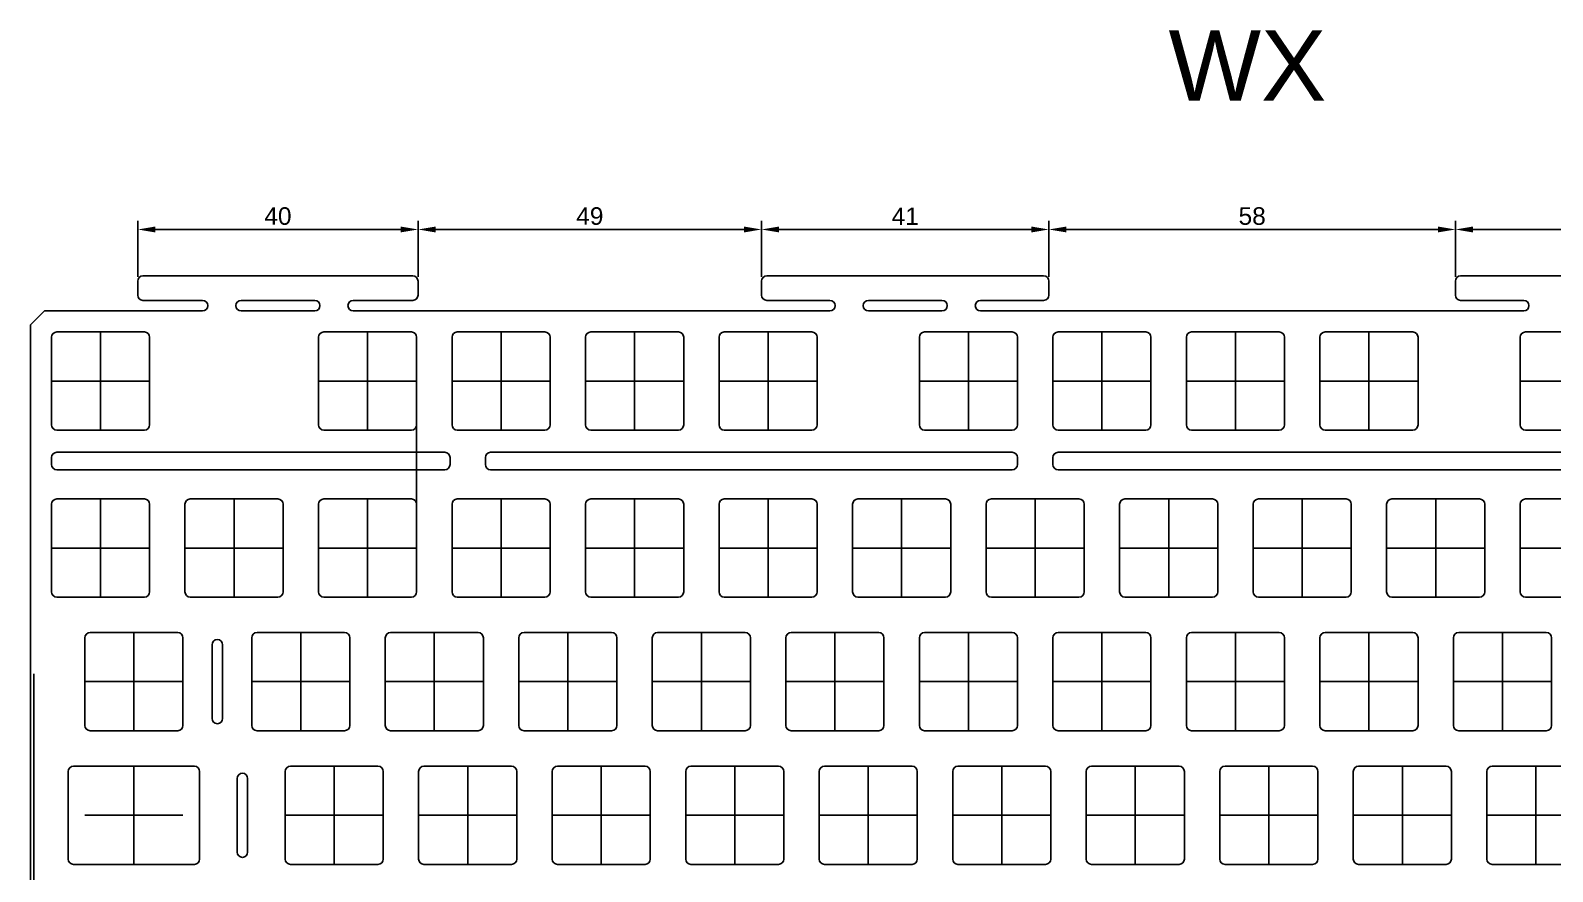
# Model space of a CAD drawing. Header units: millimetres. Extents: x 474 to 1639, y -476 to 312.
# Drawn here: x 1290 to 1507.2, y -69.9 to 50 of the extents above; entities that cross this region are included whole.
import ezdxf

# ---------------------------------------------------------------- set-up
doc = ezdxf.new("R2010")
doc.units = ezdxf.units.MM
doc.styles.get("Standard").update_dxf_attribs({"font": 'arial.ttf'})
doc.dimstyles.new('ISO-25', dxfattribs={"dimtxt": 2.5, "dimasz": 2.5, "dimexe": 1.25, "dimexo": 0.625, "dimtad": 1, "dimtxsty": 'Standard', "dimcen": 2.5, "dimadec": 0, "dimazin": 0, "dimtfac": 1, "dimtmove": 0, "dimatfit": 3, "dimfxl": 1, "dimarcsym": 0})

# ---------------------------------------------------------------- blocks, each defined once
blk = doc.blocks.new('*D72')
at = {"color": 0, "lineweight": -2, "transparency": 16777216}
for p, q in [((1305.31, 14.87), (1305.31, 22.86)), ((1345.31, 14.87), (1345.31, 22.86)), ((1307.81, 21.61), (1342.81, 21.61))]:
    blk.add_line(p, q, dxfattribs=at)
at = {"color": 0, "transparency": 16777216}
for points in [[(1307.81, 22.03), (1307.81, 21.19), (1305.31, 21.61)], [(1342.81, 22.03), (1342.81, 21.19), (1345.31, 21.61)]]:
    blk.add_solid(points, dxfattribs=at)
at = {"layer": 'Defpoints', "color": 0, "transparency": 16777216}
for p in [(1345.31, 21.61), (1305.31, 14.25), (1345.31, 14.25)]:
    blk.add_point(p, dxfattribs=at)
at = {"color": 0, "transparency": 16777216, "insert": (1325.31, 23.51), "char_height": 2.5, "attachment_point": 5}
blk.add_mtext('40', dxfattribs=at)
blk = doc.blocks.new('*D73')
at = {"color": 0, "lineweight": -2, "transparency": 16777216}
for p, q in [((1345.31, 14.88), (1345.31, 22.86)), ((1394.31, 14.88), (1394.31, 22.86)), ((1347.81, 21.61), (1391.81, 21.61))]:
    blk.add_line(p, q, dxfattribs=at)
at = {"color": 0, "transparency": 16777216}
for points in [[(1347.81, 22.03), (1347.81, 21.19), (1345.31, 21.61)], [(1391.81, 22.03), (1391.81, 21.19), (1394.31, 21.61)]]:
    blk.add_solid(points, dxfattribs=at)
at = {"layer": 'Defpoints', "color": 0, "transparency": 16777216}
for p in [(1394.31, 21.61), (1345.31, 14.25), (1394.31, 14.25)]:
    blk.add_point(p, dxfattribs=at)
at = {"color": 0, "transparency": 16777216, "insert": (1369.81, 23.51), "char_height": 2.5, "attachment_point": 5}
blk.add_mtext('49', dxfattribs=at)
blk = doc.blocks.new('*D74')
at = {"color": 0, "lineweight": -2, "transparency": 16777216}
for p, q in [((1394.31, 14.87), (1394.31, 22.86)), ((1435.31, 14.87), (1435.31, 22.86)), ((1396.81, 21.61), (1432.81, 21.61))]:
    blk.add_line(p, q, dxfattribs=at)
at = {"color": 0, "transparency": 16777216}
for points in [[(1396.81, 22.03), (1396.81, 21.19), (1394.31, 21.61)], [(1432.81, 22.03), (1432.81, 21.19), (1435.31, 21.61)]]:
    blk.add_solid(points, dxfattribs=at)
at = {"layer": 'Defpoints', "color": 0, "transparency": 16777216}
for p in [(1435.31, 21.61), (1394.31, 14.25), (1435.31, 14.25)]:
    blk.add_point(p, dxfattribs=at)
at = {"color": 0, "transparency": 16777216, "insert": (1414.81, 23.49), "char_height": 2.5, "attachment_point": 5}
blk.add_mtext('41', dxfattribs=at)
blk = doc.blocks.new('*D75')
at = {"color": 0, "lineweight": -2, "transparency": 16777216}
for p, q in [((1435.31, 14.87), (1435.31, 22.86)), ((1493.31, 14.87), (1493.31, 22.86)), ((1437.81, 21.61), (1490.81, 21.61))]:
    blk.add_line(p, q, dxfattribs=at)
at = {"color": 0, "transparency": 16777216}
for points in [[(1437.81, 22.03), (1437.81, 21.19), (1435.31, 21.61)], [(1490.81, 22.03), (1490.81, 21.19), (1493.31, 21.61)]]:
    blk.add_solid(points, dxfattribs=at)
at = {"layer": 'Defpoints', "color": 0, "transparency": 16777216}
for p in [(1493.31, 21.61), (1435.31, 14.25), (1493.31, 14.25)]:
    blk.add_point(p, dxfattribs=at)
at = {"color": 0, "transparency": 16777216, "insert": (1464.31, 23.51), "char_height": 2.5, "attachment_point": 5}
blk.add_mtext('58', dxfattribs=at)
blk = doc.blocks.new('*D76')
at = {"color": 0, "lineweight": -2, "transparency": 16777216}
for p, q in [((1493.31, 14.87), (1493.31, 22.86)), ((1534.31, 14.87), (1534.31, 22.86)), ((1495.81, 21.61), (1531.81, 21.61))]:
    blk.add_line(p, q, dxfattribs=at)
at = {"color": 0, "transparency": 16777216}
for points in [[(1495.81, 22.03), (1495.81, 21.19), (1493.31, 21.61)], [(1531.81, 22.03), (1531.81, 21.19), (1534.31, 21.61)]]:
    blk.add_solid(points, dxfattribs=at)
at = {"layer": 'Defpoints', "color": 0, "transparency": 16777216}
for p in [(1534.31, 21.61), (1493.31, 14.25), (1534.31, 14.25)]:
    blk.add_point(p, dxfattribs=at)
at = {"color": 0, "transparency": 16777216, "insert": (1513.81, 23.49), "char_height": 2.5, "attachment_point": 5}
blk.add_mtext('41', dxfattribs=at)

msp = doc.modelspace()

# ---------------------------------------------------------------- linework, layer by layer
for p, q in [((1305.30625, 14.25), (1305.30625, 12.25)), ((1306.05625, 15), (1344.55625, 15)), ((1345.30625, 14.25), (1345.30625, 12.25)), ((1394.30625, 14.25), (1394.30625, 12.25)), ((1395.05625, 15), (1434.55625, 15)), ((1435.30625, 14.25), (1435.30625, 12.25)), ((1493.30625, 14.25), (1493.30625, 12.25)), ((1494.05625, 15), (1533.55625, 15)), ((1306.05625, 11.5), (1314.55625, 11.5)), ((1320.05625, 11.5), (1330.55625, 11.5)), ((1336.05625, 11.5), (1344.55625, 11.5)), ((1395.05625, 11.5), (1404.05625, 11.5)), ((1409.55625, 11.5), (1420.05625, 11.5)), ((1409.55625, 11.5), (1420.05625, 11.5)), ((1425.55625, 11.5), (1434.55625, 11.5)), ((1494.05625, 11.5), (1503.05625, 11.5)), ((1292, 10), (1290, 8)), ((1292, 10), (1314.55625, 10)), ((1320.05625, 10), (1330.55625, 10)), ((1336.05625, 10), (1404.05625, 10)), ((1409.55625, 10), (1420.05625, 10)), ((1409.55625, 10), (1420.05625, 10)), ((1425.55625, 10), (1503.05625, 10)), ((1290, -108.0125), (1290, 8))]:
    msp.add_line(p, q)
at = {"color": 4}
for p, q in [((1293.75, 7), (1306.25, 7)), ((1331.85, 7), (1344.35, 7)), ((1350.9, 7), (1363.4, 7)), ((1369.95, 7), (1382.45, 7)), ((1389, 7), (1401.5, 7)), ((1417.575, 7), (1430.075, 7)), ((1436.625, 7), (1449.125, 7)), ((1455.675, 7), (1468.175, 7)), ((1474.725, 7), (1487.225, 7)), ((1503.3, 7), (1515.8, 7)), ((1293, -6.25), (1293, 6.25)), ((1307, 6.25), (1307, -6.25)), ((1331.1, -6.25), (1331.1, 6.25)), ((1345.1, 6.25), (1345.1, -6.25)), ((1350.15, -6.25), (1350.15, 6.25)), ((1364.15, 6.25), (1364.15, -6.25)), ((1369.2, -6.25), (1369.2, 6.25)), ((1383.2, 6.25), (1383.2, -6.25)), ((1388.25, -6.25), (1388.25, 6.25)), ((1402.25, 6.25), (1402.25, -6.25)), ((1416.825, -6.25), (1416.825, 6.25)), ((1430.825, 6.25), (1430.825, -6.25)), ((1435.875, -6.25), (1435.875, 6.25)), ((1449.875, 6.25), (1449.875, -6.25)), ((1454.925, -6.25), (1454.925, 6.25)), ((1468.925, 6.25), (1468.925, -6.25)), ((1473.975, -6.25), (1473.975, 6.25)), ((1487.975, 6.25), (1487.975, -6.25)), ((1502.55, -6.25), (1502.55, 6.25)), ((1345.1, -6.25), (1345.1, -17.5625)), ((1306.25, -7), (1293.75, -7)), ((1344.35, -7), (1331.85, -7)), ((1363.4, -7), (1350.9, -7)), ((1382.45, -7), (1369.95, -7)), ((1401.5, -7), (1389, -7)), ((1430.075, -7), (1417.575, -7)), ((1449.125, -7), (1436.625, -7)), ((1468.175, -7), (1455.675, -7)), ((1487.225, -7), (1474.725, -7)), ((1515.8, -7), (1503.3, -7)), ((1293.75, -10.15625), (1315.67625, -10.15625)), ((1315.67625, -10.15625), (1349.1125, -10.15625)), ((1355.6625, -10.15625), (1396.63875, -10.15625)), ((1396.63875, -10.15625), (1430.075, -10.15625)), ((1436.625, -10.15625), (1477.60125, -10.15625)), ((1477.60125, -10.15625), (1511.0375, -10.15625)), ((1293, -11.90625), (1293, -10.90625)), ((1349.1125, -12.65625), (1293.75, -12.65625)), ((1349.8625, -10.90625), (1349.8625, -11.90625)), ((1354.9125, -10.90625), (1354.9125, -11.90625)), ((1430.075, -12.65625), (1355.6625, -12.65625)), ((1430.825, -10.90625), (1430.825, -11.90625)), ((1435.875, -10.90625), (1435.875, -11.90625)), ((1511.0375, -12.65625), (1436.625, -12.65625)), ((1293.75, -16.8125), (1306.25, -16.8125)), ((1312.8, -16.8125), (1325.3, -16.8125)), ((1331.85, -16.8125), (1344.35, -16.8125)), ((1350.9, -16.8125), (1363.4, -16.8125)), ((1369.95, -16.8125), (1382.45, -16.8125)), ((1389, -16.8125), (1401.5, -16.8125)), ((1408.05, -16.8125), (1420.55, -16.8125)), ((1427.1, -16.8125), (1439.6, -16.8125)), ((1446.15, -16.8125), (1458.65, -16.8125)), ((1465.2, -16.8125), (1477.7, -16.8125)), ((1484.25, -16.8125), (1496.75, -16.8125)), ((1503.3, -16.8125), (1515.8, -16.8125)), ((1293, -30.0625), (1293, -17.5625)), ((1307, -17.5625), (1307, -30.0625)), ((1312.05, -30.0625), (1312.05, -17.5625)), ((1326.05, -17.5625), (1326.05, -30.0625)), ((1331.1, -30.0625), (1331.1, -17.5625)), ((1345.1, -17.5625), (1345.1, -30.0625)), ((1350.15, -30.0625), (1350.15, -17.5625)), ((1364.15, -17.5625), (1364.15, -30.0625)), ((1369.2, -30.0625), (1369.2, -17.5625)), ((1383.2, -17.5625), (1383.2, -30.0625)), ((1388.25, -30.0625), (1388.25, -17.5625)), ((1402.25, -17.5625), (1402.25, -30.0625)), ((1407.3, -30.0625), (1407.3, -17.5625)), ((1421.3, -17.5625), (1421.3, -30.0625)), ((1426.35, -30.0625), (1426.35, -17.5625)), ((1440.35, -17.5625), (1440.35, -30.0625)), ((1445.4, -30.0625), (1445.4, -17.5625)), ((1459.4, -17.5625), (1459.4, -30.0625)), ((1464.45, -30.0625), (1464.45, -17.5625)), ((1478.45, -17.5625), (1478.45, -30.0625)), ((1483.5, -30.0625), (1483.5, -17.5625)), ((1497.5, -17.5625), (1497.5, -30.0625)), ((1502.55, -30.0625), (1502.55, -17.5625)), ((1306.25, -30.8125), (1293.75, -30.8125)), ((1325.3, -30.8125), (1312.8, -30.8125)), ((1344.35, -30.8125), (1331.85, -30.8125)), ((1363.4, -30.8125), (1350.9, -30.8125)), ((1382.45, -30.8125), (1369.95, -30.8125)), ((1401.5, -30.8125), (1389, -30.8125)), ((1420.55, -30.8125), (1408.05, -30.8125)), ((1439.6, -30.8125), (1427.1, -30.8125)), ((1458.65, -30.8125), (1446.15, -30.8125)), ((1477.7, -30.8125), (1465.2, -30.8125)), ((1496.75, -30.8125), (1484.25, -30.8125)), ((1515.8, -30.8125), (1503.3, -30.8125)), ((1297.7625, -49.1125), (1297.7625, -36.6125)), ((1298.5125, -35.8625), (1311.0125, -35.8625)), ((1311.7625, -36.6125), (1311.7625, -49.1125)), ((1321.575, -49.1125), (1321.575, -36.6125)), ((1322.325, -35.8625), (1334.825, -35.8625)), ((1335.575, -36.6125), (1335.575, -49.1125)), ((1340.625, -49.1125), (1340.625, -36.6125)), ((1341.375, -35.8625), (1353.875, -35.8625)), ((1354.625, -36.6125), (1354.625, -49.1125)), ((1359.675, -49.1125), (1359.675, -36.6125)), ((1360.425, -35.8625), (1372.925, -35.8625)), ((1373.675, -36.6125), (1373.675, -49.1125)), ((1378.725, -49.1125), (1378.725, -36.6125)), ((1379.475, -35.8625), (1391.975, -35.8625)), ((1392.725, -36.6125), (1392.725, -49.1125)), ((1397.775, -49.1125), (1397.775, -36.6125)), ((1398.525, -35.8625), (1411.025, -35.8625)), ((1411.775, -36.6125), (1411.775, -49.1125)), ((1416.825, -49.1125), (1416.825, -36.6125)), ((1417.575, -35.8625), (1430.075, -35.8625)), ((1430.825, -36.6125), (1430.825, -49.1125)), ((1435.875, -49.1125), (1435.875, -36.6125)), ((1436.625, -35.8625), (1449.125, -35.8625)), ((1449.875, -36.6125), (1449.875, -49.1125)), ((1454.925, -49.1125), (1454.925, -36.6125)), ((1455.675, -35.8625), (1468.175, -35.8625)), ((1468.925, -36.6125), (1468.925, -49.1125)), ((1473.975, -49.1125), (1473.975, -36.6125)), ((1474.725, -35.8625), (1487.225, -35.8625)), ((1487.975, -36.6125), (1487.975, -49.1125)), ((1493.025, -49.1125), (1493.025, -36.6125)), ((1493.775, -35.8625), (1506.275, -35.8625)), ((1507.025, -36.6125), (1507.025, -49.1125)), ((1315.91875, -48.1125), (1315.91875, -37.6125)), ((1317.41875, -37.6125), (1317.41875, -48.1125)), ((1311.0125, -49.8625), (1298.5125, -49.8625)), ((1334.825, -49.8625), (1322.325, -49.8625)), ((1353.875, -49.8625), (1341.375, -49.8625)), ((1372.925, -49.8625), (1360.425, -49.8625)), ((1391.975, -49.8625), (1379.475, -49.8625)), ((1411.025, -49.8625), (1398.525, -49.8625)), ((1430.075, -49.8625), (1417.575, -49.8625)), ((1449.125, -49.8625), (1436.625, -49.8625)), ((1468.175, -49.8625), (1455.675, -49.8625)), ((1487.225, -49.8625), (1474.725, -49.8625)), ((1506.275, -49.8625), (1493.775, -49.8625)), ((1295.38125, -68.1625), (1295.38125, -55.6625)), ((1296.13125, -54.9125), (1313.39375, -54.9125)), ((1314.14375, -55.6625), (1314.14375, -68.1625)), ((1326.3375, -68.1625), (1326.3375, -55.6625)), ((1327.0875, -54.9125), (1339.5875, -54.9125)), ((1340.3375, -55.6625), (1340.3375, -68.1625)), ((1345.3875, -68.1625), (1345.3875, -55.6625)), ((1346.1375, -54.9125), (1358.6375, -54.9125)), ((1359.3875, -55.6625), (1359.3875, -68.1625)), ((1364.4375, -68.1625), (1364.4375, -55.6625)), ((1365.1875, -54.9125), (1377.6875, -54.9125)), ((1378.4375, -55.6625), (1378.4375, -68.1625)), ((1383.4875, -68.1625), (1383.4875, -55.6625)), ((1384.2375, -54.9125), (1396.7375, -54.9125)), ((1397.4875, -55.6625), (1397.4875, -68.1625)), ((1402.5375, -68.1625), (1402.5375, -55.6625)), ((1403.2875, -54.9125), (1415.7875, -54.9125)), ((1416.5375, -55.6625), (1416.5375, -68.1625)), ((1421.5875, -68.1625), (1421.5875, -55.6625)), ((1422.3375, -54.9125), (1434.8375, -54.9125)), ((1435.5875, -55.6625), (1435.5875, -68.1625)), ((1440.6375, -68.1625), (1440.6375, -55.6625)), ((1441.3875, -54.9125), (1453.8875, -54.9125)), ((1454.6375, -55.6625), (1454.6375, -68.1625)), ((1459.6875, -68.1625), (1459.6875, -55.6625)), ((1460.4375, -54.9125), (1472.9375, -54.9125)), ((1473.6875, -55.6625), (1473.6875, -68.1625)), ((1478.7375, -68.1625), (1478.7375, -55.6625)), ((1479.4875, -54.9125), (1491.9875, -54.9125)), ((1492.7375, -55.6625), (1492.7375, -68.1625)), ((1497.7875, -68.1625), (1497.7875, -55.6625)), ((1498.5375, -54.9125), (1511.0375, -54.9125)), ((1319.490625, -67.1625), (1319.490625, -56.6625)), ((1320.990625, -56.6625), (1320.990625, -67.1625)), ((1313.39375, -68.9125), (1296.13125, -68.9125)), ((1339.5875, -68.9125), (1327.0875, -68.9125)), ((1358.6375, -68.9125), (1346.1375, -68.9125)), ((1377.6875, -68.9125), (1365.1875, -68.9125)), ((1396.7375, -68.9125), (1384.2375, -68.9125)), ((1415.7875, -68.9125), (1403.2875, -68.9125)), ((1434.8375, -68.9125), (1422.3375, -68.9125)), ((1453.8875, -68.9125), (1441.3875, -68.9125)), ((1472.9375, -68.9125), (1460.4375, -68.9125)), ((1491.9875, -68.9125), (1479.4875, -68.9125)), ((1511.0375, -68.9125), (1498.5375, -68.9125))]:
    msp.add_line(p, q, dxfattribs=at)
at = {"color": 1}
for p, q in [((1300, 7), (1300, -7)), ((1338.1, 7), (1338.1, -7)), ((1357.15, 7), (1357.15, -7)), ((1376.2, 7), (1376.2, -7)), ((1395.25, 7), (1395.25, -7)), ((1423.825, 7), (1423.825, -7)), ((1442.875, 7), (1442.875, -7)), ((1461.925, 7), (1461.925, -7)), ((1480.975, 7), (1480.975, -7)), ((1293, 0), (1307, 0)), ((1331.1, 0), (1345.1, 0)), ((1350.15, 0), (1364.15, 0)), ((1369.2, 0), (1383.2, 0)), ((1388.25, 0), (1402.25, 0)), ((1416.825, 0), (1430.825, 0)), ((1435.875, 0), (1449.875, 0)), ((1454.925, 0), (1468.925, 0)), ((1473.975, 0), (1487.975, 0)), ((1502.55, 0), (1516.55, 0)), ((1300, -16.8125), (1300, -30.8125)), ((1319.05, -16.8125), (1319.05, -30.8125)), ((1338.1, -16.8125), (1338.1, -30.8125)), ((1357.15, -16.8125), (1357.15, -30.8125)), ((1376.2, -16.8125), (1376.2, -30.8125)), ((1395.25, -16.8125), (1395.25, -30.8125)), ((1414.3, -16.8125), (1414.3, -30.8125)), ((1433.35, -16.8125), (1433.35, -30.8125)), ((1452.4, -16.8125), (1452.4, -30.8125)), ((1471.45, -16.8125), (1471.45, -30.8125)), ((1490.5, -16.8125), (1490.5, -30.8125)), ((1293, -23.8125), (1307, -23.8125)), ((1312.05, -23.8125), (1326.05, -23.8125)), ((1331.1, -23.8125), (1345.1, -23.8125)), ((1350.15, -23.8125), (1364.15, -23.8125)), ((1369.2, -23.8125), (1383.2, -23.8125)), ((1388.25, -23.8125), (1402.25, -23.8125)), ((1407.3, -23.8125), (1421.3, -23.8125)), ((1426.35, -23.8125), (1440.35, -23.8125)), ((1445.4, -23.8125), (1459.4, -23.8125)), ((1464.45, -23.8125), (1478.45, -23.8125)), ((1483.5, -23.8125), (1497.5, -23.8125)), ((1502.55, -23.8125), (1516.55, -23.8125)), ((1304.7625, -35.8625), (1304.7625, -49.8625)), ((1328.575, -35.8625), (1328.575, -49.8625)), ((1347.625, -35.8625), (1347.625, -49.8625)), ((1366.675, -35.8625), (1366.675, -49.8625)), ((1385.725, -35.8625), (1385.725, -49.8625)), ((1404.775, -35.8625), (1404.775, -49.8625)), ((1423.825, -35.8625), (1423.825, -49.8625)), ((1442.875, -35.8625), (1442.875, -49.8625)), ((1461.925, -35.8625), (1461.925, -49.8625)), ((1480.975, -35.8625), (1480.975, -49.8625)), ((1500.025, -35.8625), (1500.025, -49.8625)), ((1297.7625, -42.8625), (1311.7625, -42.8625)), ((1321.575, -42.8625), (1335.575, -42.8625)), ((1340.625, -42.8625), (1354.625, -42.8625)), ((1359.675, -42.8625), (1373.675, -42.8625)), ((1378.725, -42.8625), (1392.725, -42.8625)), ((1397.775, -42.8625), (1411.775, -42.8625)), ((1416.825, -42.8625), (1430.825, -42.8625)), ((1435.875, -42.8625), (1449.875, -42.8625)), ((1454.925, -42.8625), (1468.925, -42.8625)), ((1473.975, -42.8625), (1487.975, -42.8625)), ((1493.025, -42.8625), (1507.025, -42.8625)), ((1304.7625, -54.9125), (1304.7625, -68.9125)), ((1333.3375, -54.9125), (1333.3375, -68.9125)), ((1352.3875, -54.9125), (1352.3875, -68.9125)), ((1371.4375, -54.9125), (1371.4375, -68.9125)), ((1390.4875, -54.9125), (1390.4875, -68.9125)), ((1409.5375, -54.9125), (1409.5375, -68.9125)), ((1428.5875, -54.9125), (1428.5875, -68.9125)), ((1447.6375, -54.9125), (1447.6375, -68.9125)), ((1466.6875, -54.9125), (1466.6875, -68.9125)), ((1485.7375, -54.9125), (1485.7375, -68.9125)), ((1504.7875, -54.9125), (1504.7875, -68.9125)), ((1297.7625, -61.9125), (1311.7625, -61.9125)), ((1326.3375, -61.9125), (1340.3375, -61.9125)), ((1345.3875, -61.9125), (1359.3875, -61.9125)), ((1364.4375, -61.9125), (1378.4375, -61.9125)), ((1383.4875, -61.9125), (1397.4875, -61.9125)), ((1402.5375, -61.9125), (1416.5375, -61.9125)), ((1421.5875, -61.9125), (1435.5875, -61.9125)), ((1440.6375, -61.9125), (1454.6375, -61.9125)), ((1459.6875, -61.9125), (1473.6875, -61.9125)), ((1478.7375, -61.9125), (1492.7375, -61.9125)), ((1497.7875, -61.9125), (1511.7875, -61.9125))]:
    msp.add_line(p, q, dxfattribs=at)
at = {"color": 2}
msp.add_line((1290.475, -443.757804), (1290.475, -41.736331), dxfattribs=at)
for centre, start, end in [((1306.05625, 14.25), 90, 180), ((1344.55625, 14.25), 0, 90), ((1395.05625, 14.25), 90, 180), ((1434.55625, 14.25), 360, 90), ((1494.05625, 14.25), 90, 180), ((1306.05625, 12.25), 180, 270), ((1314.55625, 10.75), 270, 90), ((1320.05625, 10.75), 90, 270), ((1330.55625, 10.75), 270, 90), ((1336.05625, 10.75), 90, 270), ((1344.55625, 12.25), 270, 0), ((1395.05625, 12.25), 180, 270), ((1404.05625, 10.75), 270, 90), ((1409.55625, 10.75), 90, 270), ((1420.05625, 10.75), 270, 90), ((1425.55625, 10.75), 90, 270), ((1434.55625, 12.25), 270, 360), ((1494.05625, 12.25), 180, 270), ((1503.05625, 10.75), 270, 90)]:
    msp.add_arc(centre, 0.75, start, end)
at = {"color": 4}
for centre, start, end in [((1293.75, 6.25), 90, 180), ((1306.25, 6.25), 0, 90), ((1331.85, 6.25), 90, 180), ((1344.35, 6.25), 0, 90), ((1350.9, 6.25), 90, 180), ((1363.4, 6.25), 0, 90), ((1369.95, 6.25), 90, 180), ((1382.45, 6.25), 0, 90), ((1389, 6.25), 90, 180), ((1401.5, 6.25), 0, 90), ((1417.575, 6.25), 90, 180), ((1430.075, 6.25), 0, 90), ((1436.625, 6.25), 90, 180), ((1449.125, 6.25), 0, 90), ((1455.675, 6.25), 90, 180), ((1468.175, 6.25), 0, 90), ((1474.725, 6.25), 90, 180), ((1487.225, 6.25), 0, 90), ((1503.3, 6.25), 90, 180), ((1293.75, -6.25), 180, 270), ((1306.25, -6.25), 270, 0), ((1331.85, -6.25), 180, 270), ((1344.35, -6.25), 270, 0), ((1350.9, -6.25), 180, 270), ((1363.4, -6.25), 270, 0), ((1369.95, -6.25), 180, 270), ((1382.45, -6.25), 270, 0), ((1389, -6.25), 180, 270), ((1401.5, -6.25), 270, 0), ((1417.575, -6.25), 180, 270), ((1430.075, -6.25), 270, 0), ((1436.625, -6.25), 180, 270), ((1449.125, -6.25), 270, 0), ((1455.675, -6.25), 180, 270), ((1468.175, -6.25), 270, 0), ((1474.725, -6.25), 180, 270), ((1487.225, -6.25), 270, 0), ((1503.3, -6.25), 180, 270), ((1293.75, -10.90625), 90, 180), ((1349.1125, -10.90625), 0, 90), ((1355.6625, -10.90625), 90, 180), ((1430.075, -10.90625), 0, 90), ((1436.625, -10.90625), 90, 180), ((1293.75, -11.90625), 180, 270), ((1349.1125, -11.90625), 270, 0), ((1355.6625, -11.90625), 180, 270), ((1430.075, -11.90625), 270, 0), ((1436.625, -11.90625), 180, 270), ((1293.75, -17.5625), 90, 180), ((1306.25, -17.5625), 0, 90), ((1312.8, -17.5625), 90, 180), ((1325.3, -17.5625), 0, 90), ((1331.85, -17.5625), 90, 180), ((1344.35, -17.5625), 0, 90), ((1350.9, -17.5625), 90, 180), ((1363.4, -17.5625), 0, 90), ((1369.95, -17.5625), 90, 180), ((1382.45, -17.5625), 0, 90), ((1389, -17.5625), 90, 180), ((1401.5, -17.5625), 0, 90), ((1408.05, -17.5625), 90, 180), ((1420.55, -17.5625), 0, 90), ((1427.1, -17.5625), 90, 180), ((1439.6, -17.5625), 0, 90), ((1446.15, -17.5625), 90, 180), ((1458.65, -17.5625), 0, 90), ((1465.2, -17.5625), 90, 180), ((1477.7, -17.5625), 0, 90), ((1484.25, -17.5625), 90, 180), ((1496.75, -17.5625), 0, 90), ((1503.3, -17.5625), 90, 180), ((1293.75, -30.0625), 180, 270), ((1306.25, -30.0625), 270, 0), ((1312.8, -30.0625), 180, 270), ((1325.3, -30.0625), 270, 0), ((1331.85, -30.0625), 180, 270), ((1344.35, -30.0625), 270, 0), ((1350.9, -30.0625), 180, 270), ((1363.4, -30.0625), 270, 0), ((1369.95, -30.0625), 180, 270), ((1382.45, -30.0625), 270, 0), ((1389, -30.0625), 180, 270), ((1401.5, -30.0625), 270, 0), ((1408.05, -30.0625), 180, 270), ((1420.55, -30.0625), 270, 0), ((1427.1, -30.0625), 180, 270), ((1439.6, -30.0625), 270, 0), ((1446.15, -30.0625), 180, 270), ((1458.65, -30.0625), 270, 0), ((1465.2, -30.0625), 180, 270), ((1477.7, -30.0625), 270, 0), ((1484.25, -30.0625), 180, 270), ((1496.75, -30.0625), 270, 0), ((1503.3, -30.0625), 180, 270), ((1298.5125, -36.6125), 90, 180), ((1311.0125, -36.6125), 0, 90), ((1316.66875, -37.6125), 90, 180), ((1316.66875, -37.6125), 0, 90), ((1322.325, -36.6125), 90, 180), ((1334.825, -36.6125), 0, 90), ((1341.375, -36.6125), 90, 180), ((1353.875, -36.6125), 0, 90), ((1360.425, -36.6125), 90, 180), ((1372.925, -36.6125), 0, 90), ((1379.475, -36.6125), 90, 180), ((1391.975, -36.6125), 0, 90), ((1398.525, -36.6125), 90, 180), ((1411.025, -36.6125), 0, 90), ((1417.575, -36.6125), 90, 180), ((1430.075, -36.6125), 0, 90), ((1436.625, -36.6125), 90, 180), ((1449.125, -36.6125), 0, 90), ((1455.675, -36.6125), 90, 180), ((1468.175, -36.6125), 0, 90), ((1474.725, -36.6125), 90, 180), ((1487.225, -36.6125), 0, 90), ((1493.775, -36.6125), 90, 180), ((1506.275, -36.6125), 0, 90), ((1298.5125, -49.1125), 180, 270), ((1311.0125, -49.1125), 270, 0), ((1316.66875, -48.1125), 180, 270), ((1316.66875, -48.1125), 270, 0), ((1322.325, -49.1125), 180, 270), ((1334.825, -49.1125), 270, 0), ((1341.375, -49.1125), 180, 270), ((1353.875, -49.1125), 270, 0), ((1360.425, -49.1125), 180, 270), ((1372.925, -49.1125), 270, 0), ((1379.475, -49.1125), 180, 270), ((1391.975, -49.1125), 270, 0), ((1398.525, -49.1125), 180, 270), ((1411.025, -49.1125), 270, 0), ((1417.575, -49.1125), 180, 270), ((1430.075, -49.1125), 270, 0), ((1436.625, -49.1125), 180, 270), ((1449.125, -49.1125), 270, 0), ((1455.675, -49.1125), 180, 270), ((1468.175, -49.1125), 270, 0), ((1474.725, -49.1125), 180, 270), ((1487.225, -49.1125), 270, 0), ((1493.775, -49.1125), 180, 270), ((1506.275, -49.1125), 270, 0), ((1296.13125, -55.6625), 90, 180), ((1313.39375, -55.6625), 0, 90), ((1320.240625, -56.6625), 90, 180), ((1320.240625, -56.6625), 0, 90), ((1327.0875, -55.6625), 90, 180), ((1339.5875, -55.6625), 0, 90), ((1346.1375, -55.6625), 90, 180), ((1358.6375, -55.6625), 0, 90), ((1365.1875, -55.6625), 90, 180), ((1377.6875, -55.6625), 0, 90), ((1384.2375, -55.6625), 90, 180), ((1396.7375, -55.6625), 0, 90), ((1403.2875, -55.6625), 90, 180), ((1415.7875, -55.6625), 0, 90), ((1422.3375, -55.6625), 90, 180), ((1434.8375, -55.6625), 0, 90), ((1441.3875, -55.6625), 90, 180), ((1453.8875, -55.6625), 0, 90), ((1460.4375, -55.6625), 90, 180), ((1472.9375, -55.6625), 0, 90), ((1479.4875, -55.6625), 90, 180), ((1491.9875, -55.6625), 0, 90), ((1498.5375, -55.6625), 90, 180), ((1320.240625, -67.1625), 180, 270), ((1320.240625, -67.1625), 270, 0), ((1296.13125, -68.1625), 180, 270), ((1313.39375, -68.1625), 270, 0), ((1327.0875, -68.1625), 180, 270), ((1339.5875, -68.1625), 270, 0), ((1346.1375, -68.1625), 180, 270), ((1358.6375, -68.1625), 270, 0), ((1365.1875, -68.1625), 180, 270), ((1377.6875, -68.1625), 270, 0), ((1384.2375, -68.1625), 180, 270), ((1396.7375, -68.1625), 270, 0), ((1403.2875, -68.1625), 180, 270), ((1415.7875, -68.1625), 270, 0), ((1422.3375, -68.1625), 180, 270), ((1434.8375, -68.1625), 270, 0), ((1441.3875, -68.1625), 180, 270), ((1453.8875, -68.1625), 270, 0), ((1460.4375, -68.1625), 180, 270), ((1472.9375, -68.1625), 270, 0), ((1479.4875, -68.1625), 180, 270), ((1491.9875, -68.1625), 270, 0), ((1498.5375, -68.1625), 180, 270)]:
    msp.add_arc(centre, 0.75, start, end, dxfattribs=at)

# ---------------------------------------------------------------- texts
at = {"color": 4, "insert": (1452.389579, 49.986688), "char_height": 10, "attachment_point": 1}
msp.add_mtext_dynamic_manual_height_columns('WX', width=158.61240365, gutter_width=12.5, heights=[0], dxfattribs=at)

# ---------------------------------------------------------------- dimensions: what is measured, and where the dimension line sits
at = {"color": 4}
for base, p1, p2, picture, middle in [((1345.30625, 21.609722), (1305.30625, 14.25), (1345.30625, 14.25), '*D72', (1325.30625, 23.511155)), ((1394.30625, 21.609722), (1345.30625, 14.25), (1394.30625, 14.25), '*D73', (1369.80625, 23.511155)), ((1435.30625, 21.609722), (1394.30625, 14.25), (1435.30625, 14.25), '*D74', (1414.80625, 23.489838)), ((1493.30625, 21.609722), (1435.30625, 14.25), (1493.30625, 14.25), '*D75', (1464.30625, 23.511155)), ((1534.30625, 21.609722), (1493.30625, 14.25), (1534.30625, 14.25), '*D76', (1513.80625, 23.489838))]:
    dim = msp.add_linear_dim(base=base, p1=p1, p2=p2, dimstyle='ISO-25', dxfattribs=at)
    dim.commit()
    dim.dimension.update_dxf_attribs({"geometry": picture, "text_midpoint": middle})

doc.saveas('drawing.dxf')
